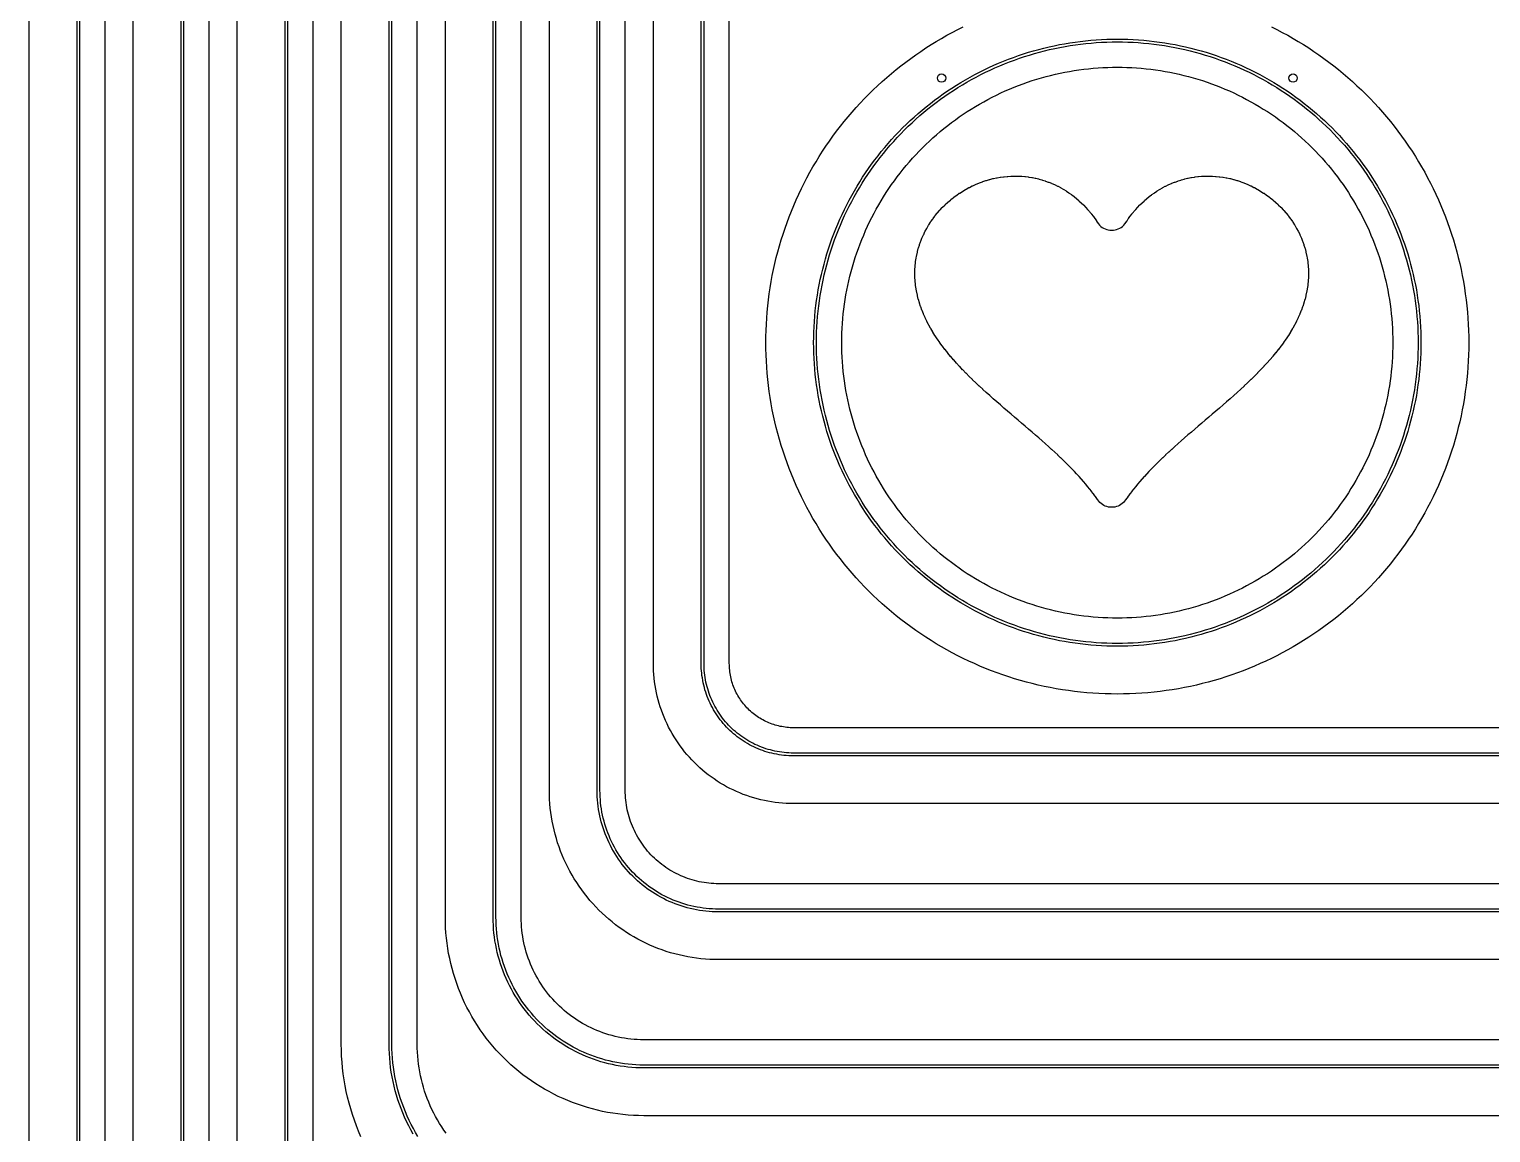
# Model space of a CAD drawing. Header units: metres. Extents: x 10 to 1210, y 10 to 2755.
# Drawn here: x 10 to 530, y 226 to 618 of the extents above; entities that cross this region are included whole.
import ezdxf

# ---------------------------------------------------------------- set-up
doc = ezdxf.new("R2010")
doc.units = ezdxf.units.M
for name, color, linetype in [('ACIKLIK', 5, 'Continuous'), ('ASKI_DELIK', 6, 'Continuous'), ('CAM_SABLON', 4, 'Continuous'), ('DIS_KENAR_V91_Z3', 1, 'Continuous'), ('LAMBA_T4_Z4', 3, 'Continuous')]:
    doc.layers.add(name, color=color, linetype=linetype)

msp = doc.modelspace()

# ---------------------------------------------------------------- linework, layer by layer
at = {"layer": 'ACIKLIK'}
for points in [[(37, 122.18), (37, 1097.82)], [(74, 167.32), (74, 1052.68)], [(111, 212.46), (111, 1007.54)], [(158.3, 225.73), (157.49, 226.88), (156.7, 228.05), (155.95, 229.25), (155.23, 230.46), (154.54, 231.69), (153.88, 232.94), (153.25, 234.21), (152.66, 235.49), (152.11, 236.79), (151.58, 238.1), (151.1, 239.42), (150.64, 240.76), (150.22, 242.11), (149.84, 243.47), (149.49, 244.83), (149.18, 246.21), (148.91, 247.59), (148.67, 248.99), (148.46, 250.38), (148.3, 251.78), (148.17, 253.19), (148.08, 254.6), (148.02, 256.01), (148, 257.6), (148, 962.4)], [(591.26, 259), (228.74, 259), (227.42, 259.02), (226.28, 259.06), (225.14, 259.14), (224.01, 259.24), (222.87, 259.38), (221.75, 259.54), (220.62, 259.73), (219.5, 259.95), (218.39, 260.21), (217.29, 260.49), (216.19, 260.8), (215.1, 261.13), (214.02, 261.5), (212.95, 261.9), (211.89, 262.32), (210.84, 262.77), (209.81, 263.25), (208.79, 263.75), (207.78, 264.28), (206.78, 264.84), (205.8, 265.42), (204.84, 266.03), (203.89, 266.66), (202.96, 267.32), (202.04, 268), (201.15, 268.71), (200.27, 269.44), (199.41, 270.19), (198.58, 270.96), (197.76, 271.76), (196.96, 272.58), (196.19, 273.41), (195.44, 274.27), (194.71, 275.15), (194, 276.04), (193.32, 276.96), (192.66, 277.89), (192.03, 278.84), (191.42, 279.8), (190.84, 280.78), (190.28, 281.78), (189.75, 282.79), (189.25, 283.81), (188.77, 284.84), (188.32, 285.89), (187.9, 286.95), (187.5, 288.02), (187.13, 289.1), (186.8, 290.19), (186.49, 291.29), (186.21, 292.39), (185.95, 293.5), (185.73, 294.62), (185.54, 295.75), (185.38, 296.87), (185.24, 298.01), (185.14, 299.14), (185.06, 300.28), (185.02, 301.42), (185, 302.74), (185, 917.26)], [(564.62, 314.5), (255.38, 314.5), (254.33, 314.51), (253.46, 314.55), (252.6, 314.6), (251.73, 314.68), (250.87, 314.79), (250.01, 314.91), (249.15, 315.06), (248.3, 315.23), (247.45, 315.42), (246.61, 315.63), (245.77, 315.87), (244.94, 316.13), (244.12, 316.41), (243.3, 316.71), (242.5, 317.03), (241.7, 317.37), (240.91, 317.74), (240.13, 318.12), (239.36, 318.53), (238.6, 318.95), (237.85, 319.39), (237.12, 319.86), (236.4, 320.34), (235.69, 320.84), (234.99, 321.36), (234.31, 321.9), (233.64, 322.46), (232.99, 323.03), (232.35, 323.62), (231.73, 324.23), (231.12, 324.85), (230.53, 325.49), (229.96, 326.14), (229.4, 326.81), (228.86, 327.49), (228.34, 328.19), (227.84, 328.9), (227.36, 329.62), (226.89, 330.35), (226.45, 331.1), (226.03, 331.86), (225.62, 332.63), (225.24, 333.41), (224.87, 334.2), (224.53, 335), (224.21, 335.8), (223.91, 336.62), (223.63, 337.44), (223.37, 338.27), (223.13, 339.11), (222.92, 339.95), (222.73, 340.8), (222.56, 341.65), (222.41, 342.51), (222.29, 343.37), (222.18, 344.23), (222.1, 345.1), (222.05, 345.96), (222.01, 346.83), (222, 347.88), (222, 872.12)], [(537.98, 370), (282.02, 370), (281.24, 370.01), (280.64, 370.03), (280.05, 370.07), (279.45, 370.13), (278.86, 370.2), (278.27, 370.28), (277.68, 370.39), (277.09, 370.5), (276.51, 370.63), (275.93, 370.78), (275.35, 370.94), (274.78, 371.12), (274.22, 371.31), (273.66, 371.52), (273.1, 371.74), (272.55, 371.98), (272.01, 372.23), (271.47, 372.49), (270.94, 372.77), (270.42, 373.06), (269.91, 373.37), (269.4, 373.69), (268.9, 374.02), (268.42, 374.36), (267.94, 374.72), (267.47, 375.09), (267.01, 375.47), (266.56, 375.87), (266.12, 376.27), (265.69, 376.69), (265.27, 377.12), (264.87, 377.56), (264.47, 378.01), (264.09, 378.47), (263.72, 378.94), (263.36, 379.42), (263.02, 379.9), (262.69, 380.4), (262.37, 380.91), (262.06, 381.42), (261.77, 381.94), (261.49, 382.47), (261.23, 383.01), (260.98, 383.55), (260.74, 384.1), (260.52, 384.66), (260.31, 385.22), (260.12, 385.78), (259.94, 386.35), (259.78, 386.93), (259.63, 387.51), (259.5, 388.09), (259.38, 388.68), (259.28, 389.27), (259.2, 389.86), (259.13, 390.45), (259.07, 391.05), (259.03, 391.65), (259.01, 392.24), (259, 393.02), (259, 826.98)]]:
    msp.add_lwpolyline(points, dxfattribs=at)
msp.add_lwpolyline([(495, 507), (494.98, 505.29), (494.94, 503.58), (494.86, 501.87), (494.76, 500.16), (494.63, 498.46), (494.46, 496.76), (494.27, 495.06), (494.05, 493.36), (493.79, 491.67), (493.51, 489.98), (493.2, 488.3), (492.86, 486.62), (492.49, 484.96), (492.09, 483.29), (491.66, 481.64), (491.2, 479.99), (490.72, 478.35), (490.2, 476.72), (489.66, 475.09), (489.09, 473.48), (488.49, 471.88), (487.86, 470.29), (487.21, 468.71), (486.53, 467.14), (485.82, 465.58), (485.08, 464.04), (484.32, 462.51), (483.53, 460.99), (482.71, 459.49), (481.87, 458), (481, 456.53), (480.11, 455.07), (479.19, 453.63), (478.24, 452.2), (477.28, 450.79), (476.28, 449.4), (475.27, 448.02), (474.22, 446.67), (473.16, 445.33), (472.07, 444.01), (470.96, 442.71), (469.83, 441.43), (468.67, 440.16), (467.49, 438.92), (466.3, 437.7), (465.08, 436.51), (463.84, 435.33), (462.57, 434.17), (461.29, 433.04), (459.99, 431.93), (458.67, 430.84), (457.33, 429.78), (455.98, 428.73), (454.6, 427.72), (453.21, 426.72), (451.8, 425.76), (450.37, 424.81), (448.93, 423.89), (447.47, 423), (446, 422.13), (444.51, 421.29), (443.01, 420.47), (441.49, 419.68), (439.96, 418.92), (438.42, 418.18), (436.86, 417.47), (435.29, 416.79), (433.71, 416.14), (432.12, 415.51), (430.52, 414.91), (428.91, 414.34), (427.28, 413.8), (425.65, 413.28), (424.01, 412.8), (422.36, 412.34), (420.71, 411.91), (419.04, 411.51), (417.38, 411.14), (415.7, 410.8), (414.02, 410.49), (412.33, 410.21), (410.64, 409.95), (408.94, 409.73), (407.24, 409.54), (405.54, 409.37), (403.84, 409.24), (402.13, 409.14), (400.42, 409.06), (398.71, 409.02), (397, 409), (395.29, 409.02), (393.58, 409.06), (391.87, 409.14), (390.16, 409.24), (388.46, 409.37), (386.76, 409.54), (385.06, 409.73), (383.36, 409.95), (381.67, 410.21), (379.98, 410.49), (378.3, 410.8), (376.62, 411.14), (374.96, 411.51), (373.29, 411.91), (371.64, 412.34), (369.99, 412.8), (368.35, 413.28), (366.72, 413.8), (365.09, 414.34), (363.48, 414.91), (361.88, 415.51), (360.29, 416.14), (358.71, 416.79), (357.14, 417.47), (355.58, 418.18), (354.04, 418.92), (352.51, 419.68), (350.99, 420.47), (349.49, 421.29), (348, 422.13), (346.53, 423), (345.07, 423.89), (343.63, 424.81), (342.2, 425.76), (340.79, 426.72), (339.4, 427.72), (338.02, 428.73), (336.67, 429.78), (335.33, 430.84), (334.01, 431.93), (332.71, 433.04), (331.43, 434.17), (330.16, 435.33), (328.92, 436.51), (327.7, 437.7), (326.51, 438.92), (325.33, 440.16), (324.17, 441.43), (323.04, 442.71), (321.93, 444.01), (320.84, 445.33), (319.78, 446.67), (318.73, 448.02), (317.72, 449.4), (316.72, 450.79), (315.76, 452.2), (314.81, 453.63), (313.89, 455.07), (313, 456.53), (312.13, 458), (311.29, 459.49), (310.47, 460.99), (309.68, 462.51), (308.92, 464.04), (308.18, 465.58), (307.47, 467.14), (306.79, 468.71), (306.14, 470.29), (305.51, 471.88), (304.91, 473.48), (304.34, 475.09), (303.8, 476.72), (303.28, 478.35), (302.8, 479.99), (302.34, 481.64), (301.91, 483.29), (301.51, 484.96), (301.14, 486.62), (300.8, 488.3), (300.49, 489.98), (300.21, 491.67), (299.95, 493.36), (299.73, 495.06), (299.54, 496.76), (299.37, 498.46), (299.24, 500.16), (299.14, 501.87), (299.06, 503.58), (299.02, 505.29), (299, 507), (299.02, 508.71), (299.06, 510.42), (299.14, 512.13), (299.24, 513.84), (299.37, 515.54), (299.54, 517.24), (299.73, 518.94), (299.95, 520.64), (300.21, 522.33), (300.49, 524.02), (300.8, 525.7), (301.14, 527.38), (301.51, 529.04), (301.91, 530.71), (302.34, 532.36), (302.8, 534.01), (303.28, 535.65), (303.8, 537.28), (304.34, 538.91), (304.91, 540.52), (305.51, 542.12), (306.14, 543.71), (306.79, 545.29), (307.47, 546.86), (308.18, 548.42), (308.92, 549.96), (309.68, 551.49), (310.47, 553.01), (311.29, 554.51), (312.13, 556), (313, 557.47), (313.89, 558.93), (314.81, 560.37), (315.76, 561.8), (316.72, 563.21), (317.72, 564.6), (318.73, 565.98), (319.78, 567.33), (320.84, 568.67), (321.93, 569.99), (323.04, 571.29), (324.17, 572.57), (325.33, 573.84), (326.51, 575.08), (327.7, 576.3), (328.92, 577.49), (330.16, 578.67), (331.43, 579.83), (332.71, 580.96), (334.01, 582.07), (335.33, 583.16), (336.67, 584.22), (338.02, 585.27), (339.4, 586.28), (340.79, 587.28), (342.2, 588.24), (343.63, 589.19), (345.07, 590.11), (346.53, 591), (348, 591.87), (349.49, 592.71), (350.99, 593.53), (352.51, 594.32), (354.04, 595.08), (355.58, 595.82), (357.14, 596.53), (358.71, 597.21), (360.29, 597.86), (361.88, 598.49), (363.48, 599.09), (365.09, 599.66), (366.72, 600.2), (368.35, 600.72), (369.99, 601.2), (371.64, 601.66), (373.29, 602.09), (374.96, 602.49), (376.62, 602.86), (378.3, 603.2), (379.98, 603.51), (381.67, 603.79), (383.36, 604.05), (385.06, 604.27), (386.76, 604.46), (388.46, 604.63), (390.16, 604.76), (391.87, 604.86), (393.58, 604.94), (395.29, 604.98), (397, 605), (398.71, 604.98), (400.42, 604.94), (402.13, 604.86), (403.84, 604.76), (405.54, 604.63), (407.24, 604.46), (408.94, 604.27), (410.64, 604.05), (412.33, 603.79), (414.02, 603.51), (415.7, 603.2), (417.38, 602.86), (419.04, 602.49), (420.71, 602.09), (422.36, 601.66), (424.01, 601.2), (425.65, 600.72), (427.28, 600.2), (428.91, 599.66), (430.52, 599.09), (432.12, 598.49), (433.71, 597.86), (435.29, 597.21), (436.86, 596.53), (438.42, 595.82), (439.96, 595.08), (441.49, 594.32), (443.01, 593.53), (444.51, 592.71), (446, 591.87), (447.47, 591), (448.93, 590.11), (450.37, 589.19), (451.8, 588.24), (453.21, 587.28), (454.6, 586.28), (455.98, 585.27), (457.33, 584.22), (458.67, 583.16), (459.99, 582.07), (461.29, 580.96), (462.57, 579.83), (463.84, 578.67), (465.08, 577.49), (466.3, 576.3), (467.49, 575.08), (468.67, 573.84), (469.83, 572.57), (470.96, 571.29), (472.07, 569.99), (473.16, 568.67), (474.22, 567.33), (475.27, 565.98), (476.28, 564.6), (477.28, 563.21), (478.24, 561.8), (479.19, 560.37), (480.11, 558.93), (481, 557.47), (481.87, 556), (482.71, 554.51), (483.53, 553.01), (484.32, 551.49), (485.08, 549.96), (485.82, 548.42), (486.53, 546.86), (487.21, 545.29), (487.86, 543.71), (488.49, 542.12), (489.09, 540.52), (489.66, 538.91), (490.2, 537.28), (490.72, 535.65), (491.2, 534.01), (491.66, 532.36), (492.09, 530.71), (492.49, 529.04), (492.86, 527.38), (493.2, 525.7), (493.51, 524.02), (493.79, 522.33), (494.05, 520.64), (494.27, 518.94), (494.46, 517.24), (494.63, 515.54), (494.76, 513.84), (494.86, 512.13), (494.94, 510.42), (494.98, 508.71), (495, 507)], close=True, dxfattribs=at)
at = {"layer": 'ASKI_DELIK'}
for centre in [(334.5, 601.14), (459.5, 601.14)]:
    msp.add_circle(centre, 1.5, dxfattribs=at)
at = {"layer": 'CAM_SABLON'}
for points in [[(28, 122.12), (28, 1097.88)], [(65, 167.26), (65, 1052.74)], [(102, 212.4), (102, 1007.6)], [(148.27, 224.55), (147.43, 225.96), (146.63, 227.4), (145.86, 228.86), (145.13, 230.33), (144.44, 231.83), (143.79, 233.34), (143.18, 234.87), (142.61, 236.42), (142.08, 237.98), (141.59, 239.55), (141.15, 241.14), (140.74, 242.73), (140.38, 244.34), (140.06, 245.95), (139.78, 247.58), (139.54, 249.21), (139.35, 250.84), (139.2, 252.48), (139.09, 254.13), (139.02, 255.77), (139, 257.54), (139, 962.46)], [(591.32, 250), (228.68, 250), (227.18, 250.02), (225.81, 250.07), (224.44, 250.16), (223.07, 250.29), (221.7, 250.45), (220.34, 250.65), (218.98, 250.88), (217.63, 251.15), (216.29, 251.45), (214.96, 251.79), (213.63, 252.17), (212.32, 252.57), (211.02, 253.02), (209.72, 253.49), (208.45, 254), (207.18, 254.55), (205.93, 255.12), (204.7, 255.73), (203.48, 256.37), (202.28, 257.04), (201.1, 257.75), (199.93, 258.48), (198.79, 259.25), (197.67, 260.04), (196.56, 260.86), (195.48, 261.71), (194.43, 262.59), (193.39, 263.5), (192.38, 264.44), (191.4, 265.4), (190.44, 266.38), (189.5, 267.39), (188.59, 268.43), (187.71, 269.48), (186.86, 270.56), (186.04, 271.67), (185.25, 272.79), (184.48, 273.93), (183.75, 275.1), (183.04, 276.28), (182.37, 277.48), (181.73, 278.7), (181.12, 279.93), (180.55, 281.18), (180, 282.45), (179.49, 283.72), (179.02, 285.02), (178.57, 286.32), (178.17, 287.63), (177.79, 288.96), (177.45, 290.29), (177.15, 291.63), (176.88, 292.98), (176.65, 294.34), (176.45, 295.7), (176.29, 297.07), (176.16, 298.44), (176.07, 299.81), (176.02, 301.18), (176, 302.68), (176, 917.32)], [(564.68, 305.5), (255.32, 305.5), (254.1, 305.52), (252.99, 305.56), (251.89, 305.63), (250.79, 305.73), (249.69, 305.86), (248.6, 306.02), (247.51, 306.21), (246.43, 306.42), (245.35, 306.67), (244.28, 306.94), (243.22, 307.24), (242.16, 307.57), (241.11, 307.92), (240.08, 308.3), (239.05, 308.71), (238.04, 309.15), (237.03, 309.61), (236.04, 310.1), (235.06, 310.62), (234.1, 311.16), (233.15, 311.72), (232.22, 312.31), (231.3, 312.92), (230.4, 313.56), (229.51, 314.22), (228.64, 314.91), (227.79, 315.61), (226.96, 316.34), (226.15, 317.09), (225.36, 317.86), (224.59, 318.65), (223.84, 319.46), (223.11, 320.29), (222.41, 321.14), (221.72, 322.01), (221.06, 322.9), (220.42, 323.8), (219.81, 324.72), (219.22, 325.65), (218.66, 326.6), (218.12, 327.56), (217.6, 328.54), (217.11, 329.53), (216.65, 330.54), (216.21, 331.55), (215.8, 332.58), (215.42, 333.61), (215.07, 334.66), (214.74, 335.72), (214.44, 336.78), (214.17, 337.85), (213.92, 338.93), (213.71, 340.01), (213.52, 341.1), (213.36, 342.19), (213.23, 343.29), (213.13, 344.39), (213.06, 345.49), (213.02, 346.6), (213, 347.82), (213, 872.18)], [(538.04, 361), (281.96, 361), (281.01, 361.01), (280.17, 361.05), (279.34, 361.1), (278.51, 361.18), (277.68, 361.27), (276.86, 361.39), (276.04, 361.53), (275.22, 361.7), (274.41, 361.88), (273.6, 362.09), (272.8, 362.31), (272, 362.56), (271.21, 362.83), (270.43, 363.12), (269.66, 363.43), (268.89, 363.75), (268.13, 364.1), (267.39, 364.47), (266.65, 364.86), (265.92, 365.27), (265.2, 365.69), (264.5, 366.14), (263.81, 366.6), (263.13, 367.08), (262.46, 367.58), (261.8, 368.1), (261.16, 368.63), (260.54, 369.18), (259.92, 369.75), (259.33, 370.33), (258.75, 370.92), (258.18, 371.54), (257.63, 372.16), (257.1, 372.8), (256.58, 373.46), (256.08, 374.13), (255.6, 374.81), (255.14, 375.5), (254.69, 376.2), (254.27, 376.92), (253.86, 377.65), (253.47, 378.39), (253.1, 379.13), (252.75, 379.89), (252.43, 380.66), (252.12, 381.43), (251.83, 382.21), (251.56, 383), (251.31, 383.8), (251.09, 384.6), (250.88, 385.41), (250.7, 386.22), (250.53, 387.04), (250.39, 387.86), (250.27, 388.68), (250.18, 389.51), (250.1, 390.34), (250.05, 391.17), (250.01, 392.01), (250, 392.96), (250, 827.04)]]:
    msp.add_lwpolyline(points, dxfattribs=at)
msp.add_lwpolyline([(504, 507), (503.98, 505.13), (503.93, 503.27), (503.85, 501.4), (503.74, 499.54), (503.59, 497.67), (503.41, 495.82), (503.2, 493.96), (502.96, 492.11), (502.68, 490.26), (502.37, 488.42), (502.03, 486.58), (501.66, 484.75), (501.26, 482.93), (500.82, 481.11), (500.35, 479.31), (499.85, 477.51), (499.32, 475.72), (498.76, 473.94), (498.17, 472.16), (497.55, 470.4), (496.89, 468.65), (496.21, 466.92), (495.49, 465.19), (494.75, 463.48), (493.97, 461.78), (493.17, 460.09), (492.34, 458.42), (491.47, 456.77), (490.58, 455.13), (489.66, 453.5), (488.72, 451.89), (487.74, 450.3), (486.74, 448.72), (485.71, 447.17), (484.65, 445.63), (483.56, 444.11), (482.45, 442.61), (481.32, 441.12), (480.15, 439.66), (478.97, 438.22), (477.75, 436.8), (476.52, 435.4), (475.25, 434.03), (473.97, 432.67), (472.66, 431.34), (471.33, 430.03), (469.97, 428.75), (468.6, 427.48), (467.2, 426.25), (465.78, 425.03), (464.34, 423.85), (462.88, 422.68), (461.39, 421.55), (459.89, 420.44), (458.37, 419.35), (456.83, 418.29), (455.28, 417.26), (453.7, 416.26), (452.11, 415.28), (450.5, 414.34), (448.87, 413.42), (447.23, 412.53), (445.58, 411.66), (443.91, 410.83), (442.22, 410.03), (440.52, 409.25), (438.81, 408.51), (437.08, 407.79), (435.35, 407.11), (433.6, 406.45), (431.84, 405.83), (430.06, 405.24), (428.28, 404.68), (426.49, 404.15), (424.69, 403.65), (422.89, 403.18), (421.07, 402.74), (419.25, 402.34), (417.42, 401.97), (415.58, 401.63), (413.74, 401.32), (411.89, 401.04), (410.04, 400.8), (408.18, 400.59), (406.33, 400.41), (404.46, 400.26), (402.6, 400.15), (400.73, 400.07), (398.87, 400.02), (397, 400), (395.13, 400.02), (393.27, 400.07), (391.4, 400.15), (389.54, 400.26), (387.67, 400.41), (385.82, 400.59), (383.96, 400.8), (382.11, 401.04), (380.26, 401.32), (378.42, 401.63), (376.58, 401.97), (374.75, 402.34), (372.93, 402.74), (371.11, 403.18), (369.31, 403.65), (367.51, 404.15), (365.72, 404.68), (363.94, 405.24), (362.16, 405.83), (360.4, 406.45), (358.65, 407.11), (356.92, 407.79), (355.19, 408.51), (353.48, 409.25), (351.78, 410.03), (350.09, 410.83), (348.42, 411.66), (346.77, 412.53), (345.13, 413.42), (343.5, 414.34), (341.89, 415.28), (340.3, 416.26), (338.72, 417.26), (337.17, 418.29), (335.63, 419.35), (334.11, 420.44), (332.61, 421.55), (331.12, 422.68), (329.66, 423.85), (328.22, 425.03), (326.8, 426.25), (325.4, 427.48), (324.03, 428.75), (322.67, 430.03), (321.34, 431.34), (320.03, 432.67), (318.75, 434.03), (317.48, 435.4), (316.25, 436.8), (315.03, 438.22), (313.85, 439.66), (312.68, 441.12), (311.55, 442.61), (310.44, 444.11), (309.35, 445.63), (308.29, 447.17), (307.26, 448.72), (306.26, 450.3), (305.28, 451.89), (304.34, 453.5), (303.42, 455.13), (302.53, 456.77), (301.66, 458.42), (300.83, 460.09), (300.03, 461.78), (299.25, 463.48), (298.51, 465.19), (297.79, 466.92), (297.11, 468.65), (296.45, 470.4), (295.83, 472.16), (295.24, 473.94), (294.68, 475.72), (294.15, 477.51), (293.65, 479.31), (293.18, 481.11), (292.74, 482.93), (292.34, 484.75), (291.97, 486.58), (291.63, 488.42), (291.32, 490.26), (291.04, 492.11), (290.8, 493.96), (290.59, 495.82), (290.41, 497.67), (290.26, 499.54), (290.15, 501.4), (290.07, 503.27), (290.02, 505.13), (290, 507), (290.02, 508.87), (290.07, 510.73), (290.15, 512.6), (290.26, 514.46), (290.41, 516.33), (290.59, 518.18), (290.8, 520.04), (291.04, 521.89), (291.32, 523.74), (291.63, 525.58), (291.97, 527.42), (292.34, 529.25), (292.74, 531.07), (293.18, 532.89), (293.65, 534.69), (294.15, 536.49), (294.68, 538.28), (295.24, 540.06), (295.83, 541.84), (296.45, 543.6), (297.11, 545.35), (297.79, 547.08), (298.51, 548.81), (299.25, 550.52), (300.03, 552.22), (300.83, 553.91), (301.66, 555.58), (302.53, 557.23), (303.42, 558.87), (304.34, 560.5), (305.28, 562.11), (306.26, 563.7), (307.26, 565.28), (308.29, 566.83), (309.35, 568.37), (310.44, 569.89), (311.55, 571.39), (312.68, 572.88), (313.85, 574.34), (315.03, 575.78), (316.25, 577.2), (317.48, 578.6), (318.75, 579.97), (320.03, 581.33), (321.34, 582.66), (322.67, 583.97), (324.03, 585.25), (325.4, 586.52), (326.8, 587.75), (328.22, 588.97), (329.66, 590.15), (331.12, 591.32), (332.61, 592.45), (334.11, 593.56), (335.63, 594.65), (337.17, 595.71), (338.72, 596.74), (340.3, 597.74), (341.89, 598.72), (343.5, 599.66), (345.13, 600.58), (346.77, 601.47), (348.42, 602.34), (350.09, 603.17), (351.78, 603.97), (353.48, 604.75), (355.19, 605.49), (356.92, 606.21), (358.65, 606.89), (360.4, 607.55), (362.16, 608.17), (363.94, 608.76), (365.72, 609.32), (367.51, 609.85), (369.31, 610.35), (371.11, 610.82), (372.93, 611.26), (374.75, 611.66), (376.58, 612.03), (378.42, 612.37), (380.26, 612.68), (382.11, 612.96), (383.96, 613.2), (385.82, 613.41), (387.67, 613.59), (389.54, 613.74), (391.4, 613.85), (393.27, 613.93), (395.13, 613.98), (397, 614), (398.87, 613.98), (400.73, 613.93), (402.6, 613.85), (404.46, 613.74), (406.33, 613.59), (408.18, 613.41), (410.04, 613.2), (411.89, 612.96), (413.74, 612.68), (415.58, 612.37), (417.42, 612.03), (419.25, 611.66), (421.07, 611.26), (422.89, 610.82), (424.69, 610.35), (426.49, 609.85), (428.28, 609.32), (430.06, 608.76), (431.84, 608.17), (433.6, 607.55), (435.35, 606.89), (437.08, 606.21), (438.81, 605.49), (440.52, 604.75), (442.22, 603.97), (443.91, 603.17), (445.58, 602.34), (447.23, 601.47), (448.87, 600.58), (450.5, 599.66), (452.11, 598.72), (453.7, 597.74), (455.28, 596.74), (456.83, 595.71), (458.37, 594.65), (459.89, 593.56), (461.39, 592.45), (462.88, 591.32), (464.34, 590.15), (465.78, 588.97), (467.2, 587.75), (468.6, 586.52), (469.97, 585.25), (471.33, 583.97), (472.66, 582.66), (473.97, 581.33), (475.25, 579.97), (476.52, 578.6), (477.75, 577.2), (478.97, 575.78), (480.15, 574.34), (481.32, 572.88), (482.45, 571.39), (483.56, 569.89), (484.65, 568.37), (485.71, 566.83), (486.74, 565.28), (487.74, 563.7), (488.72, 562.11), (489.66, 560.5), (490.58, 558.87), (491.47, 557.23), (492.34, 555.58), (493.17, 553.91), (493.97, 552.22), (494.75, 550.52), (495.49, 548.81), (496.21, 547.08), (496.89, 545.35), (497.55, 543.6), (498.17, 541.84), (498.76, 540.06), (499.32, 538.28), (499.85, 536.49), (500.35, 534.69), (500.82, 532.89), (501.26, 531.07), (501.66, 529.25), (502.03, 527.42), (502.37, 525.58), (502.68, 523.74), (502.96, 521.89), (503.2, 520.04), (503.41, 518.18), (503.59, 516.33), (503.74, 514.46), (503.85, 512.6), (503.93, 510.73), (503.98, 508.87), (504, 507)], close=True, dxfattribs=at)
at = {"layer": 'DIS_KENAR_V91_Z3'}
for points in [[(10, 122), (10, 1098)], [(47, 167.14), (47, 1052.86)], [(84, 212.28), (84, 1007.72)], [(128, 224.51), (127.16, 226.45), (126.37, 228.42), (125.64, 230.41), (124.96, 232.41), (124.33, 234.44), (123.76, 236.48), (123.24, 238.53), (122.77, 240.6), (122.36, 242.67), (122, 244.76), (121.69, 246.86), (121.44, 248.96), (121.25, 251.07), (121.11, 253.19), (121.03, 255.3), (121, 257.42), (121, 962.58)], [(591.44, 232), (228.56, 232), (226.71, 232.02), (224.87, 232.1), (223.02, 232.22), (221.18, 232.39), (219.35, 232.6), (217.52, 232.87), (215.7, 233.18), (213.89, 233.54), (212.09, 233.95), (210.3, 234.4), (208.52, 234.91), (206.76, 235.45), (205.01, 236.05), (203.27, 236.69), (201.56, 237.37), (199.86, 238.1), (198.18, 238.87), (196.53, 239.69), (194.89, 240.55), (193.28, 241.45), (191.69, 242.4), (190.13, 243.38), (188.59, 244.41), (187.09, 245.48), (185.61, 246.58), (184.16, 247.72), (182.74, 248.91), (181.35, 250.12), (179.99, 251.38), (178.67, 252.67), (177.38, 253.99), (176.12, 255.35), (174.91, 256.74), (173.72, 258.16), (172.58, 259.61), (171.48, 261.09), (170.41, 262.59), (169.38, 264.13), (168.4, 265.69), (167.45, 267.28), (166.55, 268.89), (165.69, 270.53), (164.87, 272.18), (164.1, 273.86), (163.37, 275.56), (162.69, 277.27), (162.05, 279.01), (161.45, 280.76), (160.91, 282.52), (160.4, 284.3), (159.95, 286.09), (159.54, 287.89), (159.18, 289.7), (158.87, 291.52), (158.6, 293.35), (158.39, 295.18), (158.22, 297.02), (158.1, 298.87), (158.02, 300.71), (158, 302.56), (158, 917.44)], [(564.8, 287.5), (255.2, 287.5), (253.62, 287.52), (252.05, 287.58), (250.48, 287.69), (248.91, 287.83), (247.34, 288.02), (245.78, 288.24), (244.23, 288.51), (242.68, 288.82), (241.15, 289.16), (239.62, 289.55), (238.1, 289.98), (236.6, 290.45), (235.1, 290.95), (233.63, 291.5), (232.16, 292.08), (230.71, 292.7), (229.28, 293.36), (227.87, 294.06), (226.48, 294.8), (225.1, 295.57), (223.75, 296.37), (222.41, 297.21), (221.1, 298.09), (219.82, 299), (218.55, 299.94), (217.32, 300.92), (216.1, 301.92), (214.92, 302.96), (213.76, 304.03), (212.63, 305.13), (211.53, 306.26), (210.46, 307.42), (209.42, 308.6), (208.42, 309.82), (207.44, 311.05), (206.5, 312.32), (205.59, 313.6), (204.71, 314.91), (203.87, 316.25), (203.07, 317.6), (202.3, 318.98), (201.56, 320.37), (200.86, 321.78), (200.2, 323.21), (199.58, 324.66), (199, 326.13), (198.45, 327.6), (197.95, 329.1), (197.48, 330.6), (197.05, 332.12), (196.66, 333.65), (196.32, 335.18), (196.01, 336.73), (195.74, 338.28), (195.52, 339.84), (195.33, 341.41), (195.19, 342.98), (195.08, 344.55), (195.02, 346.12), (195, 347.7), (195, 872.3)], [(538.16, 343), (281.84, 343), (280.54, 343.02), (279.23, 343.07), (277.93, 343.15), (276.63, 343.27), (275.33, 343.43), (274.04, 343.61), (272.76, 343.83), (271.48, 344.09), (270.21, 344.38), (268.94, 344.7), (267.68, 345.05), (266.44, 345.44), (265.2, 345.86), (263.98, 346.31), (262.77, 346.79), (261.57, 347.31), (260.38, 347.86), (259.21, 348.43), (258.06, 349.04), (256.92, 349.68), (255.8, 350.34), (254.7, 351.04), (253.61, 351.77), (252.54, 352.52), (251.5, 353.3), (250.47, 354.11), (249.47, 354.94), (248.49, 355.8), (247.53, 356.69), (246.6, 357.6), (245.69, 358.53), (244.8, 359.49), (243.94, 360.47), (243.11, 361.47), (242.3, 362.5), (241.52, 363.55), (240.77, 364.61), (240.04, 365.7), (239.34, 366.8), (238.68, 367.92), (238.04, 369.06), (237.43, 370.21), (236.86, 371.38), (236.31, 372.57), (235.79, 373.77), (235.31, 374.98), (234.86, 376.2), (234.44, 377.44), (234.05, 378.68), (233.7, 379.94), (233.38, 381.21), (233.09, 382.48), (232.83, 383.76), (232.61, 385.04), (232.43, 386.33), (232.27, 387.63), (232.15, 388.93), (232.07, 390.23), (232.02, 391.54), (232, 392.84), (232, 827.16)], [(451.8, 619.35), (453.75, 618.38), (455.68, 617.37), (457.6, 616.33), (459.5, 615.25), (461.38, 614.15), (463.24, 613.01), (465.08, 611.83), (466.9, 610.63), (468.7, 609.39), (470.47, 608.13), (472.23, 606.83), (473.96, 605.5), (475.67, 604.14), (477.35, 602.76), (479.01, 601.34), (480.64, 599.89), (482.25, 598.42), (483.83, 596.92), (485.39, 595.39), (486.92, 593.83), (488.42, 592.25), (489.89, 590.64), (491.34, 589.01), (492.76, 587.35), (494.14, 585.67), (495.5, 583.96), (496.83, 582.23), (498.13, 580.47), (499.39, 578.7), (500.63, 576.9), (501.83, 575.08), (503.01, 573.24), (504.15, 571.38), (505.25, 569.5), (506.33, 567.6), (507.37, 565.68), (508.38, 563.75), (509.35, 561.8), (510.29, 559.83), (511.19, 557.84), (512.06, 555.84), (512.9, 553.83), (513.7, 551.8), (514.46, 549.75), (515.19, 547.7), (515.88, 545.63), (516.54, 543.55), (517.16, 541.45), (517.74, 539.35), (518.29, 537.24), (518.8, 535.12), (519.27, 532.99), (519.7, 530.85), (520.1, 528.71), (520.46, 526.55), (520.78, 524.4), (521.07, 522.23), (521.32, 520.07), (521.52, 517.89), (521.7, 515.72), (521.83, 513.54), (521.92, 511.36), (521.98, 509.18), (522, 507), (522, 507), (521.98, 504.82), (521.92, 502.64), (521.83, 500.46), (521.7, 498.28), (521.52, 496.11), (521.32, 493.93), (521.07, 491.77), (520.78, 489.6), (520.46, 487.45), (520.1, 485.29), (519.7, 483.15), (519.27, 481.01), (518.8, 478.88), (518.29, 476.76), (517.74, 474.65), (517.16, 472.55), (516.54, 470.45), (515.88, 468.37), (515.19, 466.3), (514.46, 464.25), (513.7, 462.2), (512.9, 460.17), (512.06, 458.16), (511.19, 456.16), (510.29, 454.17), (509.35, 452.2), (508.38, 450.25), (507.37, 448.32), (506.33, 446.4), (505.25, 444.5), (504.15, 442.62), (503.01, 440.76), (501.83, 438.92), (500.63, 437.1), (499.39, 435.3), (498.13, 433.53), (496.83, 431.77), (495.5, 430.04), (494.14, 428.33), (492.76, 426.65), (491.34, 424.99), (489.89, 423.36), (488.42, 421.75), (486.92, 420.17), (485.39, 418.61), (483.83, 417.08), (482.25, 415.58), (480.64, 414.11), (479.01, 412.66), (477.35, 411.24), (475.67, 409.86), (473.96, 408.5), (472.23, 407.17), (470.47, 405.87), (468.7, 404.61), (466.9, 403.37), (465.08, 402.17), (463.24, 400.99), (461.38, 399.85), (459.5, 398.75), (457.6, 397.67), (455.68, 396.63), (453.75, 395.62), (451.8, 394.65), (449.83, 393.71), (447.84, 392.81), (445.84, 391.94), (443.83, 391.1), (441.8, 390.3), (439.75, 389.54), (437.7, 388.81), (435.63, 388.12), (433.55, 387.46), (431.45, 386.84), (429.35, 386.26), (427.24, 385.71), (425.12, 385.2), (422.99, 384.73), (420.85, 384.3), (418.71, 383.9), (416.55, 383.54), (414.4, 383.22), (412.23, 382.93), (410.07, 382.68), (407.89, 382.48), (405.72, 382.3), (403.54, 382.17), (401.36, 382.08), (399.18, 382.02), (397, 382), (394.82, 382.02), (392.64, 382.08), (390.46, 382.17), (388.28, 382.3), (386.11, 382.48), (383.93, 382.68), (381.77, 382.93), (379.6, 383.22), (377.45, 383.54), (375.29, 383.9), (373.15, 384.3), (371.01, 384.73), (368.88, 385.2), (366.76, 385.71), (364.65, 386.26), (362.55, 386.84), (360.45, 387.46), (358.37, 388.12), (356.3, 388.81), (354.25, 389.54), (352.2, 390.3), (350.17, 391.1), (348.16, 391.94), (346.16, 392.81), (344.17, 393.71), (342.2, 394.65), (340.25, 395.62), (338.32, 396.63), (336.4, 397.67), (334.5, 398.75), (332.62, 399.85), (330.76, 400.99), (328.92, 402.17), (327.1, 403.37), (325.3, 404.61), (323.53, 405.87), (321.77, 407.17), (320.04, 408.5), (318.33, 409.86), (316.65, 411.24), (314.99, 412.66), (313.36, 414.11), (311.75, 415.58), (310.17, 417.08), (308.61, 418.61), (307.08, 420.17), (305.58, 421.75), (304.11, 423.36), (302.66, 424.99), (301.24, 426.65), (299.86, 428.33), (298.5, 430.04), (297.17, 431.77), (295.87, 433.53), (294.61, 435.3), (293.37, 437.1), (292.17, 438.92), (290.99, 440.76), (289.85, 442.62), (288.75, 444.5), (287.67, 446.4), (286.63, 448.32), (285.62, 450.25), (284.65, 452.2), (283.71, 454.17), (282.81, 456.16), (281.94, 458.16), (281.1, 460.17), (280.3, 462.2), (279.54, 464.25), (278.81, 466.3), (278.12, 468.37), (277.46, 470.45), (276.84, 472.55), (276.26, 474.65), (275.71, 476.76), (275.2, 478.88), (274.73, 481.01), (274.3, 483.15), (273.9, 485.29), (273.54, 487.45), (273.22, 489.6), (272.93, 491.77), (272.68, 493.93), (272.48, 496.11), (272.3, 498.28), (272.17, 500.46), (272.08, 502.64), (272.02, 504.82), (272, 507), (272.02, 509.18), (272.08, 511.36), (272.17, 513.54), (272.3, 515.72), (272.48, 517.89), (272.68, 520.07), (272.93, 522.23), (273.22, 524.4), (273.54, 526.55), (273.9, 528.71), (274.3, 530.85), (274.73, 532.99), (275.2, 535.12), (275.71, 537.24), (276.26, 539.35), (276.84, 541.45), (277.46, 543.55), (278.12, 545.63), (278.81, 547.7), (279.54, 549.75), (280.3, 551.8), (281.1, 553.83), (281.94, 555.84), (282.81, 557.84), (283.71, 559.83), (284.65, 561.8), (285.62, 563.75), (286.63, 565.68), (287.67, 567.6), (288.75, 569.5), (289.85, 571.38), (290.99, 573.24), (292.17, 575.08), (293.37, 576.9), (294.61, 578.7), (295.87, 580.47), (297.17, 582.23), (298.5, 583.96), (299.86, 585.67), (301.24, 587.35), (302.66, 589.01), (304.11, 590.64), (305.58, 592.25), (307.08, 593.83), (308.61, 595.39), (310.17, 596.92), (311.75, 598.42), (313.36, 599.89), (314.99, 601.34), (316.65, 602.76), (318.33, 604.14), (320.04, 605.5), (321.77, 606.83), (323.53, 608.13), (325.3, 609.39), (327.1, 610.63), (328.92, 611.83), (330.76, 613.01), (332.62, 614.15), (334.5, 615.25), (336.4, 616.33), (338.32, 617.37), (340.25, 618.38), (342.2, 619.35)]]:
    msp.add_lwpolyline(points, dxfattribs=at)
msp.add_lwpolyline([(335.76, 504.52), (335.68, 504.62), (334.82, 505.75), (334.75, 505.85), (333.92, 506.98), (333.84, 507.09), (333.05, 508.22), (332.97, 508.34), (332.22, 509.47), (332.14, 509.6), (331.43, 510.73), (331.35, 510.86), (330.69, 511.99), (330.6, 512.14), (329.98, 513.27), (329.9, 513.42), (329.31, 514.54), (329.23, 514.7), (328.69, 515.83), (328.62, 515.99), (328.12, 517.12), (328.04, 517.29), (327.59, 518.41), (327.52, 518.59), (327.11, 519.71), (327.04, 519.9), (326.68, 521.01), (326.61, 521.21), (326.29, 522.32), (326.23, 522.52), (325.95, 523.63), (325.9, 523.84), (325.67, 524.94), (325.63, 525.16), (325.43, 526.25), (325.4, 526.47), (325.25, 527.56), (325.22, 527.79), (325.12, 528.87), (325.1, 529.1), (325.03, 530.18), (325.02, 530.42), (325, 531.49), (325, 531.72), (325.02, 532.79), (325.03, 533.03), (325.1, 534.09), (325.12, 534.33), (325.22, 535.38), (325.25, 535.62), (325.4, 536.66), (325.44, 536.9), (325.62, 537.94), (325.67, 538.17), (325.9, 539.2), (325.96, 539.43), (326.23, 540.46), (326.3, 540.68), (326.61, 541.7), (326.68, 541.92), (327.04, 542.92), (327.12, 543.14), (327.51, 544.13), (327.6, 544.35), (328.03, 545.32), (328.13, 545.53), (328.6, 546.5), (328.71, 546.7), (329.22, 547.65), (329.33, 547.85), (329.88, 548.78), (330, 548.97), (330.58, 549.89), (330.71, 550.08), (331.33, 550.97), (331.46, 551.15), (332.12, 552.03), (332.25, 552.2), (332.94, 553.06), (333.08, 553.23), (333.81, 554.06), (333.95, 554.22), (334.71, 555.03), (334.86, 555.18), (335.65, 555.96), (335.8, 556.11), (336.62, 556.87), (336.78, 557.01), (337.62, 557.73), (337.78, 557.87), (338.65, 558.57), (338.82, 558.7), (339.71, 559.36), (339.89, 559.48), (340.8, 560.12), (340.98, 560.23), (341.92, 560.83), (342.1, 560.94), (343.05, 561.51), (343.24, 561.61), (344.21, 562.14), (344.4, 562.24), (345.39, 562.73), (345.58, 562.82), (346.58, 563.28), (346.78, 563.36), (347.8, 563.78), (348, 563.86), (349.02, 564.24), (349.22, 564.31), (350.26, 564.65), (350.46, 564.72), (351.5, 565.02), (351.72, 565.08), (352.76, 565.34), (352.97, 565.39), (354.02, 565.61), (354.24, 565.65), (355.29, 565.84), (355.5, 565.87), (356.56, 566.01), (356.78, 566.04), (357.82, 566.15), (358.05, 566.16), (359.09, 566.23), (359.31, 566.24), (360.36, 566.27), (360.58, 566.27), (361.61, 566.26), (361.84, 566.25), (362.87, 566.2), (363.09, 566.18), (364.11, 566.1), (364.33, 566.07), (365.35, 565.95), (365.57, 565.92), (366.57, 565.75), (366.79, 565.71), (367.78, 565.52), (367.99, 565.47), (368.97, 565.24), (369.18, 565.18), (370.15, 564.91), (370.36, 564.85), (371.3, 564.55), (371.51, 564.48), (372.44, 564.15), (372.65, 564.07), (373.56, 563.7), (373.76, 563.62), (374.66, 563.23), (374.85, 563.14), (375.73, 562.71), (375.92, 562.62), (376.78, 562.16), (376.96, 562.06), (377.8, 561.58), (377.98, 561.48), (378.8, 560.97), (378.97, 560.86), (379.77, 560.33), (379.93, 560.21), (380.71, 559.66), (380.86, 559.54), (381.62, 558.97), (381.77, 558.85), (382.5, 558.25), (382.64, 558.13), (383.35, 557.51), (383.48, 557.39), (384.16, 556.76), (384.3, 556.63), (384.95, 555.99), (385.08, 555.86), (385.71, 555.2), (385.83, 555.08), (386.43, 554.41), (386.54, 554.28), (387.12, 553.6), (387.23, 553.47), (387.78, 552.79), (387.88, 552.66), (388.4, 551.97), (388.5, 551.84), (388.99, 551.15), (389.08, 551.02), (389.55, 550.33), (389.64, 550.2), (389.87, 549.84), (390.31, 549.23), (390.7, 548.78), (391.14, 548.37), (391.62, 548.01), (392.13, 547.7), (392.67, 547.44), (393.23, 547.23), (393.81, 547.09), (394.4, 547), (395, 546.97), (395.6, 547), (396.19, 547.09), (396.77, 547.23), (397.33, 547.44), (397.87, 547.7), (398.38, 548.01), (398.86, 548.37), (399.3, 548.78), (399.69, 549.23), (400.13, 549.84), (400.36, 550.2), (400.45, 550.33), (400.92, 551.02), (401.01, 551.15), (401.5, 551.84), (401.6, 551.97), (402.12, 552.66), (402.22, 552.79), (402.77, 553.47), (402.88, 553.6), (403.46, 554.28), (403.57, 554.41), (404.17, 555.08), (404.29, 555.2), (404.92, 555.86), (405.05, 555.99), (405.7, 556.63), (405.84, 556.76), (406.52, 557.39), (406.65, 557.51), (407.36, 558.13), (407.5, 558.25), (408.23, 558.85), (408.38, 558.97), (409.14, 559.54), (409.29, 559.66), (410.07, 560.21), (410.23, 560.33), (411.03, 560.86), (411.2, 560.97), (412.02, 561.48), (412.2, 561.58), (413.04, 562.06), (413.22, 562.16), (414.08, 562.62), (414.27, 562.71), (415.15, 563.14), (415.34, 563.23), (416.24, 563.62), (416.44, 563.7), (417.35, 564.07), (417.56, 564.15), (418.49, 564.48), (418.7, 564.55), (419.64, 564.85), (419.85, 564.91), (420.82, 565.18), (421.03, 565.24), (422.01, 565.47), (422.22, 565.52), (423.21, 565.71), (423.43, 565.75), (424.43, 565.92), (424.65, 565.95), (425.67, 566.07), (425.89, 566.1), (426.91, 566.18), (427.13, 566.2), (428.16, 566.25), (428.39, 566.26), (429.42, 566.27), (429.64, 566.27), (430.69, 566.24), (430.91, 566.23), (431.95, 566.16), (432.18, 566.15), (433.23, 566.04), (433.44, 566.01), (434.5, 565.87), (434.71, 565.84), (435.76, 565.65), (435.98, 565.61), (437.03, 565.39), (437.24, 565.34), (438.28, 565.08), (438.5, 565.02), (439.54, 564.72), (439.74, 564.65), (440.78, 564.31), (440.98, 564.24), (442, 563.86), (442.2, 563.78), (443.22, 563.36), (443.42, 563.28), (444.42, 562.82), (444.61, 562.73), (445.6, 562.24), (445.79, 562.14), (446.76, 561.61), (446.95, 561.51), (447.9, 560.94), (448.08, 560.83), (449.02, 560.23), (449.2, 560.12), (450.11, 559.48), (450.29, 559.36), (451.18, 558.7), (451.35, 558.57), (452.22, 557.87), (452.38, 557.73), (453.22, 557.01), (453.38, 556.87), (454.2, 556.11), (454.35, 555.96), (455.14, 555.18), (455.29, 555.03), (456.05, 554.22), (456.19, 554.06), (456.92, 553.23), (457.06, 553.06), (457.75, 552.2), (457.88, 552.03), (458.54, 551.15), (458.67, 550.97), (459.29, 550.08), (459.42, 549.89), (460, 548.97), (460.12, 548.78), (460.67, 547.85), (460.78, 547.65), (461.29, 546.7), (461.4, 546.5), (461.87, 545.53), (461.97, 545.32), (462.4, 544.35), (462.49, 544.13), (462.88, 543.14), (462.96, 542.92), (463.32, 541.92), (463.39, 541.7), (463.7, 540.68), (463.77, 540.46), (464.04, 539.43), (464.1, 539.2), (464.33, 538.17), (464.38, 537.94), (464.56, 536.9), (464.6, 536.66), (464.75, 535.62), (464.78, 535.38), (464.88, 534.33), (464.9, 534.09), (464.97, 533.03), (464.98, 532.79), (465, 531.72), (465, 531.49), (464.98, 530.42), (464.97, 530.18), (464.9, 529.1), (464.88, 528.87), (464.78, 527.79), (464.75, 527.56), (464.6, 526.47), (464.57, 526.25), (464.37, 525.16), (464.33, 524.94), (464.1, 523.84), (464.05, 523.63), (463.77, 522.52), (463.71, 522.32), (463.39, 521.21), (463.32, 521.01), (462.96, 519.9), (462.89, 519.71), (462.48, 518.59), (462.41, 518.41), (461.96, 517.29), (461.88, 517.12), (461.38, 515.99), (461.31, 515.83), (460.77, 514.7), (460.69, 514.54), (460.1, 513.42), (460.02, 513.27), (459.4, 512.14), (459.31, 511.99), (458.65, 510.86), (458.57, 510.73), (457.86, 509.6), (457.78, 509.47), (457.03, 508.34), (456.95, 508.22), (456.16, 507.09), (456.08, 506.98), (455.25, 505.85), (455.18, 505.75), (454.31, 504.61), (454.24, 504.52), (453.37, 503.43), (453.3, 503.34), (452.37, 502.21), (452.3, 502.13), (451.33, 501), (451.26, 500.92), (450.26, 499.79), (450.2, 499.72), (449.17, 498.6), (449.11, 498.53), (448.05, 497.41), (447.99, 497.35), (446.91, 496.23), (446.85, 496.18), (445.74, 495.06), (445.69, 495.01), (444.56, 493.9), (444.51, 493.85), (443.36, 492.74), (443.32, 492.7), (442.14, 491.59), (442.1, 491.56), (440.91, 490.45), (440.88, 490.42), (439.67, 489.32), (439.64, 489.29), (438.42, 488.19), (438.39, 488.17), (437.16, 487.07), (437.13, 487.05), (435.89, 485.96), (435.87, 485.94), (434.62, 484.85), (434.6, 484.84), (433.35, 483.75), (433.33, 483.74), (432.08, 482.66), (432.07, 482.65), (430.8, 481.57), (430.8, 481.57), (429.54, 480.49), (428.27, 479.42), (427.02, 478.35), (425.78, 477.3), (424.55, 476.24), (423.34, 475.2), (422.13, 474.16), (420.94, 473.12), (419.77, 472.1), (418.61, 471.07), (418.57, 471.04), (417.47, 470.05), (417.43, 470.02), (416.36, 469.04), (416.32, 469), (415.27, 468.04), (415.22, 468), (414.2, 467.05), (414.15, 467), (413.16, 466.06), (413.1, 466.01), (412.14, 465.08), (412.08, 465.03), (411.15, 464.11), (411.09, 464.05), (410.18, 463.15), (410.12, 463.09), (409.25, 462.2), (409.18, 462.13), (408.34, 461.26), (408.27, 461.19), (407.47, 460.33), (407.4, 460.25), (406.62, 459.41), (406.55, 459.33), (405.81, 458.51), (405.73, 458.42), (405.02, 457.61), (404.95, 457.52), (404.27, 456.73), (404.19, 456.63), (403.55, 455.86), (403.47, 455.76), (402.87, 455.01), (402.79, 454.9), (402.21, 454.17), (402.13, 454.06), (401.59, 453.35), (401.51, 453.24), (401, 452.54), (400.92, 452.43), (400.45, 451.76), (400.36, 451.63), (399.96, 451.04), (399.61, 450.58), (399.21, 450.15), (398.78, 449.76), (398.31, 449.41), (397.81, 449.12), (397.28, 448.87), (396.73, 448.67), (396.16, 448.53), (395.58, 448.45), (395, 448.42), (394.42, 448.45), (393.84, 448.53), (393.27, 448.67), (392.72, 448.87), (392.19, 449.12), (391.69, 449.41), (391.22, 449.76), (390.79, 450.15), (390.39, 450.58), (390.04, 451.04), (389.64, 451.63), (389.55, 451.76), (389.08, 452.43), (389, 452.54), (388.49, 453.24), (388.41, 453.35), (387.87, 454.06), (387.79, 454.17), (387.21, 454.9), (387.13, 455.01), (386.53, 455.76), (386.45, 455.86), (385.81, 456.63), (385.73, 456.73), (385.05, 457.52), (384.98, 457.61), (384.27, 458.42), (384.19, 458.51), (383.45, 459.33), (383.38, 459.41), (382.6, 460.25), (382.53, 460.33), (381.73, 461.19), (381.66, 461.26), (380.82, 462.13), (380.75, 462.2), (379.88, 463.09), (379.82, 463.15), (378.91, 464.05), (378.85, 464.11), (377.92, 465.03), (377.86, 465.08), (376.9, 466.01), (376.84, 466.06), (375.85, 467), (375.8, 467.05), (374.78, 468), (374.73, 468.04), (373.68, 469), (373.64, 469.04), (372.57, 470.02), (372.53, 470.05), (371.43, 471.04), (371.39, 471.07), (370.27, 472.06), (369.09, 473.09), (367.9, 474.13), (366.69, 475.18), (365.47, 476.23), (364.23, 477.29), (362.98, 478.35), (361.73, 479.42), (360.47, 480.49), (359.21, 481.56), (359.2, 481.57), (357.94, 482.64), (357.93, 482.65), (356.68, 483.73), (356.66, 483.74), (355.41, 484.83), (355.4, 484.84), (354.15, 485.93), (354.13, 485.94), (352.89, 487.03), (352.87, 487.05), (351.64, 488.14), (351.61, 488.17), (350.39, 489.26), (350.36, 489.29), (349.16, 490.39), (349.12, 490.42), (347.93, 491.52), (347.89, 491.56), (346.72, 492.66), (346.68, 492.7), (345.53, 493.81), (345.48, 493.85), (344.35, 494.96), (344.3, 495.01), (343.2, 496.13), (343.14, 496.18), (342.06, 497.29), (342, 497.35), (340.95, 498.47), (340.89, 498.54), (339.86, 499.66), (339.8, 499.73), (338.8, 500.85), (338.73, 500.93), (337.77, 502.05), (337.7, 502.13), (336.77, 503.26), (336.69, 503.35), (335.76, 504.52)], close=True, dxfattribs=at)
at = {"layer": 'LAMBA_T4_Z4'}
for points in [[(27, 122.11), (27, 1097.89)], [(64, 167.25), (64, 1052.75)], [(101, 212.39), (101, 1007.61)], [(146.56, 225.46), (145.75, 226.92), (144.97, 228.4), (144.23, 229.9), (143.53, 231.42), (142.87, 232.96), (142.25, 234.51), (141.67, 236.08), (141.13, 237.67), (140.63, 239.27), (140.18, 240.88), (139.77, 242.5), (139.4, 244.13), (139.07, 245.77), (138.79, 247.42), (138.55, 249.08), (138.35, 250.74), (138.2, 252.41), (138.09, 254.07), (138.02, 255.75), (138, 257.53), (138, 962.47)], [(591.33, 249), (228.67, 249), (227.16, 249.02), (225.76, 249.07), (224.36, 249.17), (222.96, 249.29), (221.57, 249.46), (220.18, 249.66), (218.8, 249.9), (217.42, 250.17), (216.06, 250.48), (214.7, 250.83), (213.35, 251.21), (212.01, 251.62), (210.68, 252.07), (209.37, 252.56), (208.06, 253.08), (206.78, 253.63), (205.5, 254.22), (204.25, 254.84), (203, 255.49), (201.78, 256.18), (200.58, 256.89), (199.39, 257.64), (198.22, 258.42), (197.08, 259.23), (195.96, 260.07), (194.85, 260.94), (193.78, 261.83), (192.72, 262.76), (191.69, 263.71), (190.69, 264.69), (189.71, 265.69), (188.76, 266.72), (187.83, 267.78), (186.94, 268.85), (186.07, 269.96), (185.23, 271.08), (184.42, 272.22), (183.64, 273.39), (182.89, 274.58), (182.18, 275.78), (181.49, 277), (180.84, 278.25), (180.22, 279.5), (179.63, 280.78), (179.08, 282.06), (178.56, 283.37), (178.07, 284.68), (177.62, 286.01), (177.21, 287.35), (176.83, 288.7), (176.48, 290.06), (176.17, 291.42), (175.9, 292.8), (175.66, 294.18), (175.46, 295.57), (175.29, 296.96), (175.17, 298.36), (175.07, 299.76), (175.02, 301.16), (175, 302.67), (175, 917.33)], [(564.69, 304.5), (255.31, 304.5), (254.07, 304.52), (252.94, 304.56), (251.81, 304.63), (250.68, 304.74), (249.56, 304.87), (248.44, 305.03), (247.33, 305.22), (246.22, 305.45), (245.12, 305.7), (244.02, 305.97), (242.93, 306.28), (241.85, 306.62), (240.78, 306.98), (239.72, 307.37), (238.67, 307.79), (237.63, 308.24), (236.6, 308.71), (235.59, 309.21), (234.59, 309.74), (233.6, 310.29), (232.63, 310.87), (231.67, 311.47), (230.73, 312.1), (229.81, 312.75), (228.9, 313.43), (228.01, 314.13), (227.14, 314.85), (226.29, 315.6), (225.46, 316.37), (224.65, 317.15), (223.86, 317.96), (223.1, 318.79), (222.35, 319.64), (221.63, 320.51), (220.93, 321.4), (220.25, 322.31), (219.6, 323.23), (218.97, 324.17), (218.37, 325.13), (217.79, 326.1), (217.24, 327.09), (216.71, 328.09), (216.21, 329.1), (215.74, 330.13), (215.29, 331.17), (214.87, 332.22), (214.48, 333.28), (214.12, 334.35), (213.78, 335.43), (213.47, 336.52), (213.2, 337.62), (212.95, 338.72), (212.72, 339.83), (212.53, 340.94), (212.37, 342.06), (212.24, 343.18), (212.13, 344.31), (212.06, 345.44), (212.02, 346.57), (212, 347.81), (212, 872.19)], [(538.05, 360), (281.95, 360), (280.98, 360.01), (280.12, 360.05), (279.26, 360.1), (278.41, 360.18), (277.55, 360.28), (276.7, 360.41), (275.86, 360.55), (275.01, 360.72), (274.17, 360.91), (273.34, 361.12), (272.51, 361.35), (271.69, 361.61), (270.88, 361.89), (270.07, 362.18), (269.27, 362.5), (268.48, 362.84), (267.7, 363.2), (266.93, 363.58), (266.17, 363.98), (265.42, 364.4), (264.68, 364.84), (263.96, 365.3), (263.24, 365.78), (262.54, 366.27), (261.85, 366.79), (261.17, 367.32), (260.51, 367.87), (259.87, 368.44), (259.24, 369.02), (258.62, 369.62), (258.02, 370.24), (257.44, 370.87), (256.87, 371.51), (256.32, 372.17), (255.79, 372.85), (255.27, 373.54), (254.78, 374.24), (254.3, 374.96), (253.84, 375.68), (253.4, 376.42), (252.98, 377.17), (252.58, 377.93), (252.2, 378.7), (251.84, 379.48), (251.5, 380.27), (251.18, 381.07), (250.89, 381.88), (250.61, 382.69), (250.35, 383.51), (250.12, 384.34), (249.91, 385.17), (249.72, 386.01), (249.55, 386.86), (249.41, 387.7), (249.28, 388.55), (249.18, 389.41), (249.1, 390.26), (249.05, 391.12), (249.01, 391.98), (249, 392.95), (249, 827.05)]]:
    msp.add_lwpolyline(points, dxfattribs=at)
msp.add_lwpolyline([(505, 507), (504.98, 505.12), (504.93, 503.23), (504.85, 501.35), (504.74, 499.47), (504.59, 497.59), (504.41, 495.71), (504.19, 493.84), (503.95, 491.97), (503.67, 490.11), (503.36, 488.25), (503.02, 486.39), (502.64, 484.55), (502.23, 482.71), (501.79, 480.87), (501.32, 479.05), (500.82, 477.23), (500.28, 475.42), (499.71, 473.63), (499.12, 471.84), (498.49, 470.06), (497.83, 468.3), (497.14, 466.54), (496.41, 464.8), (495.66, 463.07), (494.88, 461.36), (494.07, 459.66), (493.23, 457.97), (492.36, 456.3), (491.46, 454.64), (490.53, 453), (489.57, 451.38), (488.59, 449.77), (487.58, 448.18), (486.54, 446.61), (485.47, 445.05), (484.37, 443.52), (483.25, 442), (482.1, 440.51), (480.93, 439.03), (479.73, 437.58), (478.51, 436.15), (477.26, 434.73), (475.99, 433.34), (474.69, 431.98), (473.37, 430.63), (472.02, 429.31), (470.66, 428.01), (469.27, 426.74), (467.85, 425.49), (466.42, 424.27), (464.97, 423.07), (463.49, 421.9), (462, 420.75), (460.48, 419.63), (458.95, 418.53), (457.39, 417.46), (455.82, 416.42), (454.23, 415.41), (452.62, 414.43), (451, 413.47), (449.36, 412.54), (447.7, 411.64), (446.03, 410.77), (444.34, 409.93), (442.64, 409.12), (440.93, 408.34), (439.2, 407.59), (437.46, 406.86), (435.7, 406.17), (433.94, 405.51), (432.16, 404.88), (430.37, 404.29), (428.58, 403.72), (426.77, 403.18), (424.95, 402.68), (423.13, 402.21), (421.29, 401.77), (419.45, 401.36), (417.61, 400.98), (415.75, 400.64), (413.89, 400.33), (412.03, 400.05), (410.16, 399.81), (408.29, 399.59), (406.41, 399.41), (404.53, 399.26), (402.65, 399.15), (400.77, 399.07), (398.88, 399.02), (397, 399), (395.12, 399.02), (393.23, 399.07), (391.35, 399.15), (389.47, 399.26), (387.59, 399.41), (385.71, 399.59), (383.84, 399.81), (381.97, 400.05), (380.11, 400.33), (378.25, 400.64), (376.39, 400.98), (374.55, 401.36), (372.71, 401.77), (370.87, 402.21), (369.05, 402.68), (367.23, 403.18), (365.42, 403.72), (363.63, 404.29), (361.84, 404.88), (360.06, 405.51), (358.3, 406.17), (356.54, 406.86), (354.8, 407.59), (353.07, 408.34), (351.36, 409.12), (349.66, 409.93), (347.97, 410.77), (346.3, 411.64), (344.64, 412.54), (343, 413.47), (341.38, 414.43), (339.77, 415.41), (338.18, 416.42), (336.61, 417.46), (335.05, 418.53), (333.52, 419.63), (332, 420.75), (330.51, 421.9), (329.03, 423.07), (327.58, 424.27), (326.15, 425.49), (324.73, 426.74), (323.34, 428.01), (321.98, 429.31), (320.63, 430.63), (319.31, 431.98), (318.01, 433.34), (316.74, 434.73), (315.49, 436.15), (314.27, 437.58), (313.07, 439.03), (311.9, 440.51), (310.75, 442), (309.63, 443.52), (308.53, 445.05), (307.46, 446.61), (306.42, 448.18), (305.41, 449.77), (304.43, 451.38), (303.47, 453), (302.54, 454.64), (301.64, 456.3), (300.77, 457.97), (299.93, 459.66), (299.12, 461.36), (298.34, 463.07), (297.59, 464.8), (296.86, 466.54), (296.17, 468.3), (295.51, 470.06), (294.88, 471.84), (294.29, 473.63), (293.72, 475.42), (293.18, 477.23), (292.68, 479.05), (292.21, 480.87), (291.77, 482.71), (291.36, 484.55), (290.98, 486.39), (290.64, 488.25), (290.33, 490.11), (290.05, 491.97), (289.81, 493.84), (289.59, 495.71), (289.41, 497.59), (289.26, 499.47), (289.15, 501.35), (289.07, 503.23), (289.02, 505.12), (289, 507), (289.02, 508.88), (289.07, 510.77), (289.15, 512.65), (289.26, 514.53), (289.41, 516.41), (289.59, 518.29), (289.81, 520.16), (290.05, 522.03), (290.33, 523.89), (290.64, 525.75), (290.98, 527.61), (291.36, 529.45), (291.77, 531.29), (292.21, 533.13), (292.68, 534.95), (293.18, 536.77), (293.72, 538.58), (294.29, 540.37), (294.88, 542.16), (295.51, 543.94), (296.17, 545.7), (296.86, 547.46), (297.59, 549.2), (298.34, 550.93), (299.12, 552.64), (299.93, 554.34), (300.77, 556.03), (301.64, 557.7), (302.54, 559.36), (303.47, 561), (304.43, 562.62), (305.41, 564.23), (306.42, 565.82), (307.46, 567.39), (308.53, 568.95), (309.63, 570.48), (310.75, 572), (311.9, 573.49), (313.07, 574.97), (314.27, 576.42), (315.49, 577.85), (316.74, 579.27), (318.01, 580.66), (319.31, 582.02), (320.63, 583.37), (321.98, 584.69), (323.34, 585.99), (324.73, 587.26), (326.15, 588.51), (327.58, 589.73), (329.03, 590.93), (330.51, 592.1), (332, 593.25), (333.52, 594.37), (335.05, 595.47), (336.61, 596.54), (338.18, 597.58), (339.77, 598.59), (341.38, 599.57), (343, 600.53), (344.64, 601.46), (346.3, 602.36), (347.97, 603.23), (349.66, 604.07), (351.36, 604.88), (353.07, 605.66), (354.8, 606.41), (356.54, 607.14), (358.3, 607.83), (360.06, 608.49), (361.84, 609.12), (363.63, 609.71), (365.42, 610.28), (367.23, 610.82), (369.05, 611.32), (370.87, 611.79), (372.71, 612.23), (374.55, 612.64), (376.39, 613.02), (378.25, 613.36), (380.11, 613.67), (381.97, 613.95), (383.84, 614.19), (385.71, 614.41), (387.59, 614.59), (389.47, 614.74), (391.35, 614.85), (393.23, 614.93), (395.12, 614.98), (397, 615), (398.88, 614.98), (400.77, 614.93), (402.65, 614.85), (404.53, 614.74), (406.41, 614.59), (408.29, 614.41), (410.16, 614.19), (412.03, 613.95), (413.89, 613.67), (415.75, 613.36), (417.61, 613.02), (419.45, 612.64), (421.29, 612.23), (423.13, 611.79), (424.95, 611.32), (426.77, 610.82), (428.58, 610.28), (430.37, 609.71), (432.16, 609.12), (433.94, 608.49), (435.7, 607.83), (437.46, 607.14), (439.2, 606.41), (440.93, 605.66), (442.64, 604.88), (444.34, 604.07), (446.03, 603.23), (447.7, 602.36), (449.36, 601.46), (451, 600.53), (452.62, 599.57), (454.23, 598.59), (455.82, 597.58), (457.39, 596.54), (458.95, 595.47), (460.48, 594.37), (462, 593.25), (463.49, 592.1), (464.97, 590.93), (466.42, 589.73), (467.85, 588.51), (469.27, 587.26), (470.66, 585.99), (472.02, 584.69), (473.37, 583.37), (474.69, 582.02), (475.99, 580.66), (477.26, 579.27), (478.51, 577.85), (479.73, 576.42), (480.93, 574.97), (482.1, 573.49), (483.25, 572), (484.37, 570.48), (485.47, 568.95), (486.54, 567.39), (487.58, 565.82), (488.59, 564.23), (489.57, 562.62), (490.53, 561), (491.46, 559.36), (492.36, 557.7), (493.23, 556.03), (494.07, 554.34), (494.88, 552.64), (495.66, 550.93), (496.41, 549.2), (497.14, 547.46), (497.83, 545.7), (498.49, 543.94), (499.12, 542.16), (499.71, 540.37), (500.28, 538.58), (500.82, 536.77), (501.32, 534.95), (501.79, 533.13), (502.23, 531.29), (502.64, 529.45), (503.02, 527.61), (503.36, 525.75), (503.67, 523.89), (503.95, 522.03), (504.19, 520.16), (504.41, 518.29), (504.59, 516.41), (504.74, 514.53), (504.85, 512.65), (504.93, 510.77), (504.98, 508.88), (505, 507)], close=True, dxfattribs=at)

doc.saveas('drawing.dxf')
